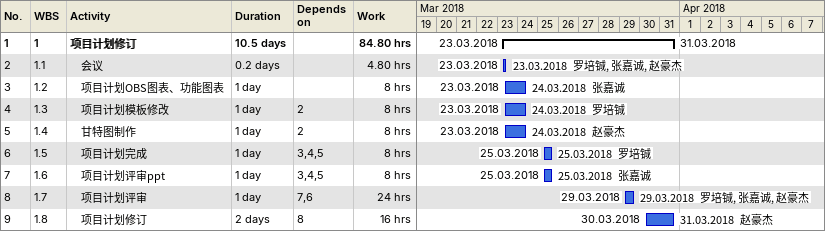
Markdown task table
| ID | WBS | Task | Duration | Start | Finish | Predecessors | Resources | Work (h) |
|---|---|---|---|---|---|---|---|---|
| 1 | 1 | **项目计划修订** | 10.5d | 2018-03-23 | 2018-03-31 |  |  | 84.80 |
| 2 | 1.1 | 会议 | 0.2d | 2018-03-23 | 2018-03-23 |  | 罗培铖, 张嘉诚, 赵豪杰 | 4.80 |
| 3 | 1.2 | 项目计划OBS图表、功能图表 | 1d | 2018-03-23 | 2018-03-24 |  | 张嘉诚 | 8 |
| 4 | 1.3 | 项目计划模板修改 | 1d | 2018-03-23 | 2018-03-24 | 2 | 罗培铖 | 8 |
| 5 | 1.4 | 甘特图制作 | 1d | 2018-03-23 | 2018-03-24 | 2 | 赵豪杰 | 8 |
| 6 | 1.5 | 项目计划完成 | 1d | 2018-03-25 | 2018-03-25 | 3, 4, 5 | 罗培铖 | 8 |
| 7 | 1.6 | 项目计划评审ppt | 1d | 2018-03-25 | 2018-03-25 | 3, 4, 5 | 张嘉诚 | 8 |
| 8 | 1.7 | 项目计划评审 | 1d | 2018-03-29 | 2018-03-29 | 7, 6 | 罗培铖, 张嘉诚, 赵豪杰 | 24 |
| 9 | 1.8 | 项目计划修订 | 2d | 2018-03-30 | 2018-03-31 | 8 | 赵豪杰 | 16 |
